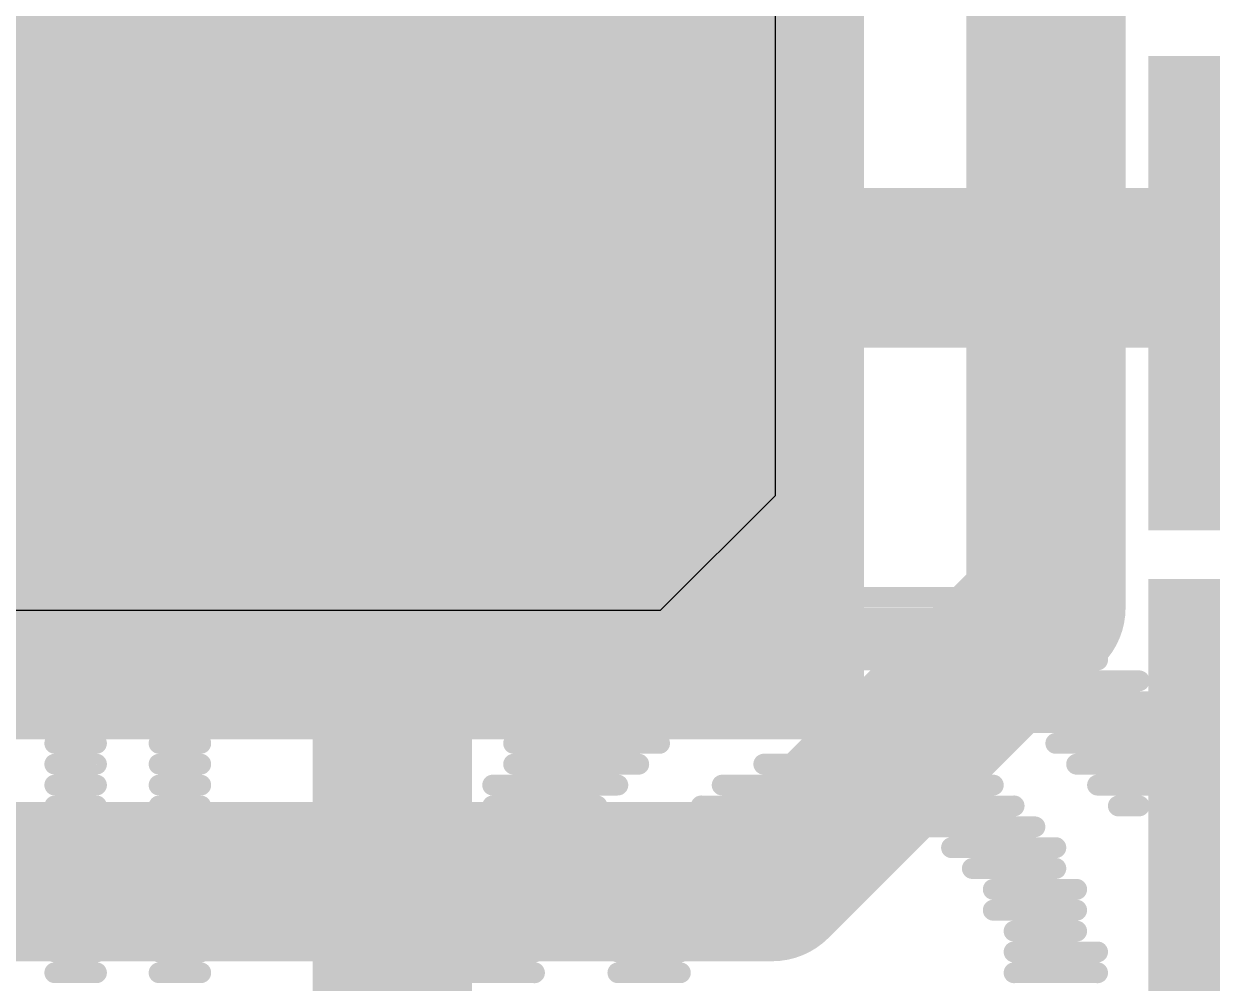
# Model space of a CAD drawing. Header units: inches. Extents: x -8 to 384, y -12 to 64.
# Drawn here: x 11.255 to 12.392, y 4.142 to 5.059 of the extents above; entities that cross this region are included whole.
import ezdxf

# ---------------------------------------------------------------- set-up
doc = ezdxf.new("R2010")
doc.units = ezdxf.units.IN
for name, color, linetype in [('Board_outline', 216, 'Continuous'), ('Bottom Layer', 5, 'Continuous'), ('Bottom Overlay', 54, 'Continuous'), ('Top Layer', 1, 'Continuous'), ('Top Paste', 8, 'Continuous'), ('Top Solder', 216, 'Continuous')]:
    doc.layers.add(name, color=color, linetype=linetype)

# ---------------------------------------------------------------- blocks, each defined once
blk = doc.blocks.new('QFN64_45')
at = {"layer": 'Top Layer'}
blk.add_hatch(color=1, dxfattribs=at).paths.add_polyline_path([(3.575, -3.575), (-3.575, -3.575), (-3.575, 3.575), (3.575, 3.575)])
at = {"layer": 'Top Paste'}
blk.add_hatch(color=8, dxfattribs=at).paths.add_polyline_path([(3.575, -3.575), (-3.575, -3.575), (-3.575, 3.575), (3.575, 3.575)])
at = {"layer": 'Top Solder'}
for points in [[(3.6766, -3.6766), (-3.6766, -3.6766), (-3.6766, 3.6766), (3.6766, 3.6766)], [(3.9484, -3.0234), (4.8516, -3.0234), (4.8516, -3.4766), (3.9484, -3.4766)], [(3.9484, -3.5234), (4.8516, -3.5234), (4.8516, -3.9766), (3.9484, -3.9766)]]:
    blk.add_hatch(color=216, dxfattribs=at).paths.add_polyline_path(points)

msp = doc.modelspace()

# ---------------------------------------------------------------- linework, layer by layer
at = {"layer": 'Board_outline'}
msp.add_lwpolyline([(37.5368, 13.3604, 0.254, 0.254, 1), (-7.4632, 13.3604, 0.254, 0.254, 1)], format="xyseb", close=True, dxfattribs=at)
at = {"layer": 'Bottom Layer'}
for points in [[(11.049, 4.7752, 0.1524, 0.1524, 0), (11.7096, 5.4358, 0.1524, 0.1524, 0)], [(11.6078, 4.5974, 0.1524, 0.1524, 0), (11.8364, 4.826, 0.1524, 0.1524, 0)], [(11.8364, 4.826, 0.1524, 0.1524, 0), (13.5382, 4.826, 0.1524, 0.1524, 0)], [(11.6078, 0.9144, 0.1524, 0.1524, 0), (11.6078, 4.5974, 0.1524, 0.1524, 0)]]:
    msp.add_lwpolyline(points, format="xyseb", dxfattribs=at)
for points in [[(11.7983, 4.826, 0.0762, 0.0762, 1), (11.8745, 4.826, 0.0762, 0.0762, 1)], [(11.7983, 4.826, 0.0762, 0.0762, 1), (11.8745, 4.826, 0.0762, 0.0762, 1)], [(11.5697, 4.5974, 0.0762, 0.0762, 1), (11.6459, 4.5974, 0.0762, 0.0762, 1)], [(11.5697, 4.5974, 0.0762, 0.0762, 1), (11.6459, 4.5974, 0.0762, 0.0762, 1)]]:
    msp.add_lwpolyline(points, format="xyseb", close=True, dxfattribs=at)
at = {"layer": 'Bottom Overlay'}
for points in [[(11.285, 5.0494, 0.0199, 0.0199, 0), (11.3448, 5.0494, 0.0199, 0.0199, 0)], [(11.3847, 5.0494, 0.0199, 0.0199, 0), (11.4245, 5.0494, 0.0199, 0.0199, 0)], [(11.285, 5.0294, 0.0199, 0.0199, 0), (11.3448, 5.0294, 0.0199, 0.0199, 0)], [(11.3847, 5.0294, 0.0199, 0.0199, 0), (11.4245, 5.0294, 0.0199, 0.0199, 0)], [(11.285, 5.0095, 0.0199, 0.0199, 0), (11.3448, 5.0095, 0.0199, 0.0199, 0)], [(11.3847, 5.0095, 0.0199, 0.0199, 0), (11.4245, 5.0095, 0.0199, 0.0199, 0)], [(11.285, 4.9895, 0.0199, 0.0199, 0), (11.3448, 4.9895, 0.0199, 0.0199, 0)], [(11.3847, 4.9895, 0.0199, 0.0199, 0), (11.4245, 4.9895, 0.0199, 0.0199, 0)], [(11.285, 4.9696, 0.0199, 0.0199, 0), (11.3448, 4.9696, 0.0199, 0.0199, 0)], [(11.3847, 4.9696, 0.0199, 0.0199, 0), (11.4245, 4.9696, 0.0199, 0.0199, 0)], [(11.285, 4.9497, 0.0199, 0.0199, 0), (11.3448, 4.9497, 0.0199, 0.0199, 0)], [(11.3847, 4.9497, 0.0199, 0.0199, 0), (11.4245, 4.9497, 0.0199, 0.0199, 0)], [(11.285, 4.9297, 0.0199, 0.0199, 0), (11.3448, 4.9297, 0.0199, 0.0199, 0)], [(11.3847, 4.9297, 0.0199, 0.0199, 0), (11.4245, 4.9297, 0.0199, 0.0199, 0)], [(11.285, 4.9098, 0.0199, 0.0199, 0), (11.3448, 4.9098, 0.0199, 0.0199, 0)], [(11.3847, 4.9098, 0.0199, 0.0199, 0), (11.4245, 4.9098, 0.0199, 0.0199, 0)], [(11.285, 4.8898, 0.0199, 0.0199, 0), (11.3448, 4.8898, 0.0199, 0.0199, 0)], [(11.3847, 4.8898, 0.0199, 0.0199, 0), (11.4245, 4.8898, 0.0199, 0.0199, 0)], [(11.285, 4.8699, 0.0199, 0.0199, 0), (11.3448, 4.8699, 0.0199, 0.0199, 0)], [(11.3847, 4.8699, 0.0199, 0.0199, 0), (11.4245, 4.8699, 0.0199, 0.0199, 0)], [(11.285, 4.85, 0.0199, 0.0199, 0), (11.3448, 4.85, 0.0199, 0.0199, 0)], [(11.3847, 4.85, 0.0199, 0.0199, 0), (11.4245, 4.85, 0.0199, 0.0199, 0)], [(11.285, 4.83, 0.0199, 0.0199, 0), (11.3448, 4.83, 0.0199, 0.0199, 0)], [(11.3847, 4.83, 0.0199, 0.0199, 0), (11.4245, 4.83, 0.0199, 0.0199, 0)], [(11.285, 4.8101, 0.0199, 0.0199, 0), (11.3448, 4.8101, 0.0199, 0.0199, 0)], [(11.3847, 4.8101, 0.0199, 0.0199, 0), (11.4245, 4.8101, 0.0199, 0.0199, 0)], [(11.285, 4.7901, 0.0199, 0.0199, 0), (11.3448, 4.7901, 0.0199, 0.0199, 0)], [(11.3847, 4.7901, 0.0199, 0.0199, 0), (11.4245, 4.7901, 0.0199, 0.0199, 0)], [(11.285, 4.7702, 0.0199, 0.0199, 0), (11.3448, 4.7702, 0.0199, 0.0199, 0)], [(11.3847, 4.7702, 0.0199, 0.0199, 0), (11.4245, 4.7702, 0.0199, 0.0199, 0)], [(11.285, 4.7503, 0.0199, 0.0199, 0), (11.3448, 4.7503, 0.0199, 0.0199, 0)], [(11.3847, 4.7503, 0.0199, 0.0199, 0), (11.4245, 4.7503, 0.0199, 0.0199, 0)], [(11.285, 4.7303, 0.0199, 0.0199, 0), (11.3448, 4.7303, 0.0199, 0.0199, 0)], [(11.3847, 4.7303, 0.0199, 0.0199, 0), (11.4245, 4.7303, 0.0199, 0.0199, 0)], [(11.285, 4.7104, 0.0199, 0.0199, 0), (11.3448, 4.7104, 0.0199, 0.0199, 0)], [(11.3847, 4.7104, 0.0199, 0.0199, 0), (11.4245, 4.7104, 0.0199, 0.0199, 0)], [(11.285, 4.6904, 0.0199, 0.0199, 0), (11.3448, 4.6904, 0.0199, 0.0199, 0)], [(11.3847, 4.6904, 0.0199, 0.0199, 0), (11.4245, 4.6904, 0.0199, 0.0199, 0)], [(11.285, 4.6705, 0.0199, 0.0199, 0), (11.3448, 4.6705, 0.0199, 0.0199, 0)], [(11.3847, 4.6705, 0.0199, 0.0199, 0), (11.4245, 4.6705, 0.0199, 0.0199, 0)], [(11.285, 4.6506, 0.0199, 0.0199, 0), (11.3248, 4.6506, 0.0199, 0.0199, 0)], [(11.3847, 4.6506, 0.0199, 0.0199, 0), (11.4245, 4.6506, 0.0199, 0.0199, 0)], [(11.285, 4.6306, 0.0199, 0.0199, 0), (11.3248, 4.6306, 0.0199, 0.0199, 0)], [(11.3847, 4.6306, 0.0199, 0.0199, 0), (11.4245, 4.6306, 0.0199, 0.0199, 0)], [(11.285, 4.6107, 0.0199, 0.0199, 0), (11.3248, 4.6107, 0.0199, 0.0199, 0)], [(11.3847, 4.6107, 0.0199, 0.0199, 0), (11.4245, 4.6107, 0.0199, 0.0199, 0)], [(11.285, 4.5907, 0.0199, 0.0199, 0), (11.3248, 4.5907, 0.0199, 0.0199, 0)], [(11.3847, 4.5907, 0.0199, 0.0199, 0), (11.4245, 4.5907, 0.0199, 0.0199, 0)], [(11.285, 4.5708, 0.0199, 0.0199, 0), (11.3248, 4.5708, 0.0199, 0.0199, 0)], [(11.3847, 4.5708, 0.0199, 0.0199, 0), (11.4245, 4.5708, 0.0199, 0.0199, 0)], [(11.285, 4.5509, 0.0199, 0.0199, 0), (11.3248, 4.5509, 0.0199, 0.0199, 0)], [(11.3847, 4.5509, 0.0199, 0.0199, 0), (11.4245, 4.5509, 0.0199, 0.0199, 0)], [(11.285, 4.5309, 0.0199, 0.0199, 0), (11.3248, 4.5309, 0.0199, 0.0199, 0)], [(11.3847, 4.5309, 0.0199, 0.0199, 0), (11.4245, 4.5309, 0.0199, 0.0199, 0)], [(11.285, 4.511, 0.0199, 0.0199, 0), (11.3248, 4.511, 0.0199, 0.0199, 0)], [(11.3847, 4.511, 0.0199, 0.0199, 0), (11.4245, 4.511, 0.0199, 0.0199, 0)], [(11.923, 4.511, 0.0199, 0.0199, 0), (12.1424, 4.511, 0.0199, 0.0199, 0)], [(11.285, 4.491, 0.0199, 0.0199, 0), (11.3248, 4.491, 0.0199, 0.0199, 0)], [(11.3847, 4.491, 0.0199, 0.0199, 0), (11.4245, 4.491, 0.0199, 0.0199, 0)], [(11.923, 4.491, 0.0199, 0.0199, 0), (12.1224, 4.491, 0.0199, 0.0199, 0)], [(11.285, 4.4711, 0.0199, 0.0199, 0), (11.3248, 4.4711, 0.0199, 0.0199, 0)], [(11.3847, 4.4711, 0.0199, 0.0199, 0), (11.4245, 4.4711, 0.0199, 0.0199, 0)], [(11.943, 4.4711, 0.0199, 0.0199, 0), (12.1224, 4.4711, 0.0199, 0.0199, 0)], [(12.2022, 4.4711, 0.0199, 0.0199, 0), (12.262, 4.4711, 0.0199, 0.0199, 0)], [(11.285, 4.4512, 0.0199, 0.0199, 0), (11.3248, 4.4512, 0.0199, 0.0199, 0)], [(11.3847, 4.4512, 0.0199, 0.0199, 0), (11.4245, 4.4512, 0.0199, 0.0199, 0)], [(11.8034, 4.4512, 0.0199, 0.0199, 0), (11.8433, 4.4512, 0.0199, 0.0199, 0)], [(11.943, 4.4512, 0.0199, 0.0199, 0), (12.1224, 4.4512, 0.0199, 0.0199, 0)], [(12.2022, 4.4512, 0.0199, 0.0199, 0), (12.282, 4.4512, 0.0199, 0.0199, 0)], [(11.285, 4.4312, 0.0199, 0.0199, 0), (11.3248, 4.4312, 0.0199, 0.0199, 0)], [(11.3847, 4.4312, 0.0199, 0.0199, 0), (11.4245, 4.4312, 0.0199, 0.0199, 0)], [(11.7835, 4.4312, 0.0199, 0.0199, 0), (11.8632, 4.4312, 0.0199, 0.0199, 0)], [(11.943, 4.4312, 0.0199, 0.0199, 0), (11.9829, 4.4312, 0.0199, 0.0199, 0)], [(12.2022, 4.4312, 0.0199, 0.0199, 0), (12.3218, 4.4312, 0.0199, 0.0199, 0)], [(11.285, 4.4113, 0.0199, 0.0199, 0), (11.3248, 4.4113, 0.0199, 0.0199, 0)], [(11.3847, 4.4113, 0.0199, 0.0199, 0), (11.4245, 4.4113, 0.0199, 0.0199, 0)], [(11.7635, 4.4113, 0.0199, 0.0199, 0), (11.8832, 4.4113, 0.0199, 0.0199, 0)], [(12.1823, 4.4113, 0.0199, 0.0199, 0), (12.3418, 4.4113, 0.0199, 0.0199, 0)], [(11.285, 4.3913, 0.0199, 0.0199, 0), (11.3248, 4.3913, 0.0199, 0.0199, 0)], [(11.3847, 4.3913, 0.0199, 0.0199, 0), (11.4245, 4.3913, 0.0199, 0.0199, 0)], [(11.7436, 4.3913, 0.0199, 0.0199, 0), (11.8832, 4.3913, 0.0199, 0.0199, 0)], [(12.2221, 4.3913, 0.0199, 0.0199, 0), (12.3617, 4.3913, 0.0199, 0.0199, 0)], [(11.285, 4.3714, 0.0199, 0.0199, 0), (11.3248, 4.3714, 0.0199, 0.0199, 0)], [(11.3847, 4.3714, 0.0199, 0.0199, 0), (11.4245, 4.3714, 0.0199, 0.0199, 0)], [(11.7236, 4.3714, 0.0199, 0.0199, 0), (11.8632, 4.3714, 0.0199, 0.0199, 0)], [(12.2421, 4.3714, 0.0199, 0.0199, 0), (12.3617, 4.3714, 0.0199, 0.0199, 0)], [(11.285, 4.3515, 0.0199, 0.0199, 0), (11.3248, 4.3515, 0.0199, 0.0199, 0)], [(11.3847, 4.3515, 0.0199, 0.0199, 0), (11.4245, 4.3515, 0.0199, 0.0199, 0)], [(11.7236, 4.3515, 0.0199, 0.0199, 0), (11.8433, 4.3515, 0.0199, 0.0199, 0)], [(11.9629, 4.3515, 0.0199, 0.0199, 0), (12.1424, 4.3515, 0.0199, 0.0199, 0)], [(12.262, 4.3515, 0.0199, 0.0199, 0), (12.3817, 4.3515, 0.0199, 0.0199, 0)], [(11.285, 4.3315, 0.0199, 0.0199, 0), (11.3248, 4.3315, 0.0199, 0.0199, 0)], [(11.3847, 4.3315, 0.0199, 0.0199, 0), (11.4245, 4.3315, 0.0199, 0.0199, 0)], [(11.7037, 4.3315, 0.0199, 0.0199, 0), (11.8233, 4.3315, 0.0199, 0.0199, 0)], [(11.923, 4.3315, 0.0199, 0.0199, 0), (12.1823, 4.3315, 0.0199, 0.0199, 0)], [(12.282, 4.3315, 0.0199, 0.0199, 0), (12.3418, 4.3315, 0.0199, 0.0199, 0)], [(11.285, 4.3116, 0.0199, 0.0199, 0), (11.3248, 4.3116, 0.0199, 0.0199, 0)], [(11.3847, 4.3116, 0.0199, 0.0199, 0), (11.4245, 4.3116, 0.0199, 0.0199, 0)], [(11.7037, 4.3116, 0.0199, 0.0199, 0), (11.8034, 4.3116, 0.0199, 0.0199, 0)], [(11.9031, 4.3116, 0.0199, 0.0199, 0), (12.2022, 4.3116, 0.0199, 0.0199, 0)], [(12.3019, 4.3116, 0.0199, 0.0199, 0), (12.3218, 4.3116, 0.0199, 0.0199, 0)], [(11.285, 4.2916, 0.0199, 0.0199, 0), (11.3248, 4.2916, 0.0199, 0.0199, 0)], [(11.3847, 4.2916, 0.0199, 0.0199, 0), (11.4245, 4.2916, 0.0199, 0.0199, 0)], [(11.7436, 4.2916, 0.0199, 0.0199, 0), (11.7835, 4.2916, 0.0199, 0.0199, 0)], [(11.8832, 4.2916, 0.0199, 0.0199, 0), (12.0028, 4.2916, 0.0199, 0.0199, 0)], [(12.1025, 4.2916, 0.0199, 0.0199, 0), (12.2221, 4.2916, 0.0199, 0.0199, 0)], [(11.285, 4.2717, 0.0199, 0.0199, 0), (11.3248, 4.2717, 0.0199, 0.0199, 0)], [(11.3847, 4.2717, 0.0199, 0.0199, 0), (11.4245, 4.2717, 0.0199, 0.0199, 0)], [(11.8632, 4.2717, 0.0199, 0.0199, 0), (11.9629, 4.2717, 0.0199, 0.0199, 0)], [(12.1424, 4.2717, 0.0199, 0.0199, 0), (12.2421, 4.2717, 0.0199, 0.0199, 0)], [(11.285, 4.2518, 0.0199, 0.0199, 0), (11.3248, 4.2518, 0.0199, 0.0199, 0)], [(11.3847, 4.2518, 0.0199, 0.0199, 0), (11.4245, 4.2518, 0.0199, 0.0199, 0)], [(11.8433, 4.2518, 0.0199, 0.0199, 0), (11.943, 4.2518, 0.0199, 0.0199, 0)], [(12.1623, 4.2518, 0.0199, 0.0199, 0), (12.2421, 4.2518, 0.0199, 0.0199, 0)], [(12.3817, 4.2518, 0.0199, 0.0199, 0), (12.4215, 4.2518, 0.0199, 0.0199, 0)], [(11.285, 4.2318, 0.0199, 0.0199, 0), (11.3248, 4.2318, 0.0199, 0.0199, 0)], [(11.3847, 4.2318, 0.0199, 0.0199, 0), (11.4245, 4.2318, 0.0199, 0.0199, 0)], [(11.8433, 4.2318, 0.0199, 0.0199, 0), (11.923, 4.2318, 0.0199, 0.0199, 0)], [(12.1823, 4.2318, 0.0199, 0.0199, 0), (12.262, 4.2318, 0.0199, 0.0199, 0)], [(12.3418, 4.2318, 0.0199, 0.0199, 0), (13.6977, 4.2318, 0.0199, 0.0199, 0)], [(11.285, 4.2119, 0.0199, 0.0199, 0), (11.3248, 4.2119, 0.0199, 0.0199, 0)], [(11.3847, 4.2119, 0.0199, 0.0199, 0), (11.4245, 4.2119, 0.0199, 0.0199, 0)], [(11.6638, 4.2119, 0.0199, 0.0199, 0), (11.7037, 4.2119, 0.0199, 0.0199, 0)], [(11.8233, 4.2119, 0.0199, 0.0199, 0), (11.9031, 4.2119, 0.0199, 0.0199, 0)], [(12.1823, 4.2119, 0.0199, 0.0199, 0), (12.262, 4.2119, 0.0199, 0.0199, 0)], [(12.3418, 4.2119, 0.0199, 0.0199, 0), (13.6977, 4.2119, 0.0199, 0.0199, 0)], [(11.285, 4.1919, 0.0199, 0.0199, 0), (11.3248, 4.1919, 0.0199, 0.0199, 0)], [(11.3847, 4.1919, 0.0199, 0.0199, 0), (11.4245, 4.1919, 0.0199, 0.0199, 0)], [(11.6638, 4.1919, 0.0199, 0.0199, 0), (11.7635, 4.1919, 0.0199, 0.0199, 0)], [(11.8233, 4.1919, 0.0199, 0.0199, 0), (11.9031, 4.1919, 0.0199, 0.0199, 0)], [(12.2022, 4.1919, 0.0199, 0.0199, 0), (12.262, 4.1919, 0.0199, 0.0199, 0)], [(12.3418, 4.1919, 0.0199, 0.0199, 0), (13.6778, 4.1919, 0.0199, 0.0199, 0)], [(11.285, 4.172, 0.0199, 0.0199, 0), (11.3248, 4.172, 0.0199, 0.0199, 0)], [(11.3847, 4.172, 0.0199, 0.0199, 0), (11.4245, 4.172, 0.0199, 0.0199, 0)], [(11.6638, 4.172, 0.0199, 0.0199, 0), (11.7436, 4.172, 0.0199, 0.0199, 0)], [(11.8233, 4.172, 0.0199, 0.0199, 0), (11.8832, 4.172, 0.0199, 0.0199, 0)], [(12.2022, 4.172, 0.0199, 0.0199, 0), (12.282, 4.172, 0.0199, 0.0199, 0)], [(12.3418, 4.172, 0.0199, 0.0199, 0), (12.4415, 4.172, 0.0199, 0.0199, 0)], [(11.285, 4.1521, 0.0199, 0.0199, 0), (11.3248, 4.1521, 0.0199, 0.0199, 0)], [(11.3847, 4.1521, 0.0199, 0.0199, 0), (11.4245, 4.1521, 0.0199, 0.0199, 0)], [(11.6638, 4.1521, 0.0199, 0.0199, 0), (11.7436, 4.1521, 0.0199, 0.0199, 0)], [(11.8233, 4.1521, 0.0199, 0.0199, 0), (11.8832, 4.1521, 0.0199, 0.0199, 0)], [(12.2022, 4.1521, 0.0199, 0.0199, 0), (12.282, 4.1521, 0.0199, 0.0199, 0)], [(12.3617, 4.1521, 0.0199, 0.0199, 0), (12.4415, 4.1521, 0.0199, 0.0199, 0)]]:
    msp.add_lwpolyline(points, format="xyseb", dxfattribs=at)
for points in [[(11.28, 5.0494, 0.00997, 0.00997, 1), (11.2899, 5.0494, 0.00997, 0.00997, 1)], [(11.3398, 5.0494, 0.00997, 0.00997, 1), (11.3498, 5.0494, 0.00997, 0.00997, 1)], [(11.3797, 5.0494, 0.00997, 0.00997, 1), (11.3896, 5.0494, 0.00997, 0.00997, 1)], [(11.4196, 5.0494, 0.00997, 0.00997, 1), (11.4295, 5.0494, 0.00997, 0.00997, 1)], [(11.28, 5.0294, 0.00997, 0.00997, 1), (11.2899, 5.0294, 0.00997, 0.00997, 1)], [(11.3398, 5.0294, 0.00997, 0.00997, 1), (11.3498, 5.0294, 0.00997, 0.00997, 1)], [(11.3797, 5.0294, 0.00997, 0.00997, 1), (11.3896, 5.0294, 0.00997, 0.00997, 1)], [(11.4196, 5.0294, 0.00997, 0.00997, 1), (11.4295, 5.0294, 0.00997, 0.00997, 1)], [(11.28, 5.0095, 0.00997, 0.00997, 1), (11.2899, 5.0095, 0.00997, 0.00997, 1)], [(11.3398, 5.0095, 0.00997, 0.00997, 1), (11.3498, 5.0095, 0.00997, 0.00997, 1)], [(11.3797, 5.0095, 0.00997, 0.00997, 1), (11.3896, 5.0095, 0.00997, 0.00997, 1)], [(11.4196, 5.0095, 0.00997, 0.00997, 1), (11.4295, 5.0095, 0.00997, 0.00997, 1)], [(11.28, 4.9895, 0.00997, 0.00997, 1), (11.2899, 4.9895, 0.00997, 0.00997, 1)], [(11.3398, 4.9895, 0.00997, 0.00997, 1), (11.3498, 4.9895, 0.00997, 0.00997, 1)], [(11.3797, 4.9895, 0.00997, 0.00997, 1), (11.3896, 4.9895, 0.00997, 0.00997, 1)], [(11.4196, 4.9895, 0.00997, 0.00997, 1), (11.4295, 4.9895, 0.00997, 0.00997, 1)], [(11.28, 4.9696, 0.00997, 0.00997, 1), (11.2899, 4.9696, 0.00997, 0.00997, 1)], [(11.3398, 4.9696, 0.00997, 0.00997, 1), (11.3498, 4.9696, 0.00997, 0.00997, 1)], [(11.3797, 4.9696, 0.00997, 0.00997, 1), (11.3896, 4.9696, 0.00997, 0.00997, 1)], [(11.4196, 4.9696, 0.00997, 0.00997, 1), (11.4295, 4.9696, 0.00997, 0.00997, 1)], [(11.28, 4.9497, 0.00997, 0.00997, 1), (11.2899, 4.9497, 0.00997, 0.00997, 1)], [(11.3398, 4.9497, 0.00997, 0.00997, 1), (11.3498, 4.9497, 0.00997, 0.00997, 1)], [(11.3797, 4.9497, 0.00997, 0.00997, 1), (11.3896, 4.9497, 0.00997, 0.00997, 1)], [(11.4196, 4.9497, 0.00997, 0.00997, 1), (11.4295, 4.9497, 0.00997, 0.00997, 1)], [(11.28, 4.9297, 0.00997, 0.00997, 1), (11.2899, 4.9297, 0.00997, 0.00997, 1)], [(11.3398, 4.9297, 0.00997, 0.00997, 1), (11.3498, 4.9297, 0.00997, 0.00997, 1)], [(11.3797, 4.9297, 0.00997, 0.00997, 1), (11.3896, 4.9297, 0.00997, 0.00997, 1)], [(11.4196, 4.9297, 0.00997, 0.00997, 1), (11.4295, 4.9297, 0.00997, 0.00997, 1)], [(11.28, 4.9098, 0.00997, 0.00997, 1), (11.2899, 4.9098, 0.00997, 0.00997, 1)], [(11.3398, 4.9098, 0.00997, 0.00997, 1), (11.3498, 4.9098, 0.00997, 0.00997, 1)], [(11.3797, 4.9098, 0.00997, 0.00997, 1), (11.3896, 4.9098, 0.00997, 0.00997, 1)], [(11.4196, 4.9098, 0.00997, 0.00997, 1), (11.4295, 4.9098, 0.00997, 0.00997, 1)], [(11.28, 4.8898, 0.00997, 0.00997, 1), (11.2899, 4.8898, 0.00997, 0.00997, 1)], [(11.3398, 4.8898, 0.00997, 0.00997, 1), (11.3498, 4.8898, 0.00997, 0.00997, 1)], [(11.3797, 4.8898, 0.00997, 0.00997, 1), (11.3896, 4.8898, 0.00997, 0.00997, 1)], [(11.4196, 4.8898, 0.00997, 0.00997, 1), (11.4295, 4.8898, 0.00997, 0.00997, 1)], [(11.28, 4.8699, 0.00997, 0.00997, 1), (11.2899, 4.8699, 0.00997, 0.00997, 1)], [(11.3398, 4.8699, 0.00997, 0.00997, 1), (11.3498, 4.8699, 0.00997, 0.00997, 1)], [(11.3797, 4.8699, 0.00997, 0.00997, 1), (11.3896, 4.8699, 0.00997, 0.00997, 1)], [(11.4196, 4.8699, 0.00997, 0.00997, 1), (11.4295, 4.8699, 0.00997, 0.00997, 1)], [(11.28, 4.85, 0.00997, 0.00997, 1), (11.2899, 4.85, 0.00997, 0.00997, 1)], [(11.3398, 4.85, 0.00997, 0.00997, 1), (11.3498, 4.85, 0.00997, 0.00997, 1)], [(11.3797, 4.85, 0.00997, 0.00997, 1), (11.3896, 4.85, 0.00997, 0.00997, 1)], [(11.4196, 4.85, 0.00997, 0.00997, 1), (11.4295, 4.85, 0.00997, 0.00997, 1)], [(11.28, 4.83, 0.00997, 0.00997, 1), (11.2899, 4.83, 0.00997, 0.00997, 1)], [(11.3398, 4.83, 0.00997, 0.00997, 1), (11.3498, 4.83, 0.00997, 0.00997, 1)], [(11.3797, 4.83, 0.00997, 0.00997, 1), (11.3896, 4.83, 0.00997, 0.00997, 1)], [(11.4196, 4.83, 0.00997, 0.00997, 1), (11.4295, 4.83, 0.00997, 0.00997, 1)], [(11.28, 4.8101, 0.00997, 0.00997, 1), (11.2899, 4.8101, 0.00997, 0.00997, 1)], [(11.3398, 4.8101, 0.00997, 0.00997, 1), (11.3498, 4.8101, 0.00997, 0.00997, 1)], [(11.3797, 4.8101, 0.00997, 0.00997, 1), (11.3896, 4.8101, 0.00997, 0.00997, 1)], [(11.4196, 4.8101, 0.00997, 0.00997, 1), (11.4295, 4.8101, 0.00997, 0.00997, 1)], [(11.28, 4.7901, 0.00997, 0.00997, 1), (11.2899, 4.7901, 0.00997, 0.00997, 1)], [(11.3398, 4.7901, 0.00997, 0.00997, 1), (11.3498, 4.7901, 0.00997, 0.00997, 1)], [(11.3797, 4.7901, 0.00997, 0.00997, 1), (11.3896, 4.7901, 0.00997, 0.00997, 1)], [(11.4196, 4.7901, 0.00997, 0.00997, 1), (11.4295, 4.7901, 0.00997, 0.00997, 1)], [(11.28, 4.7702, 0.00997, 0.00997, 1), (11.2899, 4.7702, 0.00997, 0.00997, 1)], [(11.3398, 4.7702, 0.00997, 0.00997, 1), (11.3498, 4.7702, 0.00997, 0.00997, 1)], [(11.3797, 4.7702, 0.00997, 0.00997, 1), (11.3896, 4.7702, 0.00997, 0.00997, 1)], [(11.4196, 4.7702, 0.00997, 0.00997, 1), (11.4295, 4.7702, 0.00997, 0.00997, 1)], [(11.28, 4.7503, 0.00997, 0.00997, 1), (11.2899, 4.7503, 0.00997, 0.00997, 1)], [(11.3398, 4.7503, 0.00997, 0.00997, 1), (11.3498, 4.7503, 0.00997, 0.00997, 1)], [(11.3797, 4.7503, 0.00997, 0.00997, 1), (11.3896, 4.7503, 0.00997, 0.00997, 1)], [(11.4196, 4.7503, 0.00997, 0.00997, 1), (11.4295, 4.7503, 0.00997, 0.00997, 1)], [(11.28, 4.7303, 0.00997, 0.00997, 1), (11.2899, 4.7303, 0.00997, 0.00997, 1)], [(11.3398, 4.7303, 0.00997, 0.00997, 1), (11.3498, 4.7303, 0.00997, 0.00997, 1)], [(11.3797, 4.7303, 0.00997, 0.00997, 1), (11.3896, 4.7303, 0.00997, 0.00997, 1)], [(11.4196, 4.7303, 0.00997, 0.00997, 1), (11.4295, 4.7303, 0.00997, 0.00997, 1)], [(11.28, 4.7104, 0.00997, 0.00997, 1), (11.2899, 4.7104, 0.00997, 0.00997, 1)], [(11.3398, 4.7104, 0.00997, 0.00997, 1), (11.3498, 4.7104, 0.00997, 0.00997, 1)], [(11.3797, 4.7104, 0.00997, 0.00997, 1), (11.3896, 4.7104, 0.00997, 0.00997, 1)], [(11.4196, 4.7104, 0.00997, 0.00997, 1), (11.4295, 4.7104, 0.00997, 0.00997, 1)], [(11.28, 4.6904, 0.00997, 0.00997, 1), (11.2899, 4.6904, 0.00997, 0.00997, 1)], [(11.3398, 4.6904, 0.00997, 0.00997, 1), (11.3498, 4.6904, 0.00997, 0.00997, 1)], [(11.3797, 4.6904, 0.00997, 0.00997, 1), (11.3896, 4.6904, 0.00997, 0.00997, 1)], [(11.4196, 4.6904, 0.00997, 0.00997, 1), (11.4295, 4.6904, 0.00997, 0.00997, 1)], [(11.28, 4.6705, 0.00997, 0.00997, 1), (11.2899, 4.6705, 0.00997, 0.00997, 1)], [(11.3398, 4.6705, 0.00997, 0.00997, 1), (11.3498, 4.6705, 0.00997, 0.00997, 1)], [(11.3797, 4.6705, 0.00997, 0.00997, 1), (11.3896, 4.6705, 0.00997, 0.00997, 1)], [(11.4196, 4.6705, 0.00997, 0.00997, 1), (11.4295, 4.6705, 0.00997, 0.00997, 1)], [(11.28, 4.6506, 0.00997, 0.00997, 1), (11.2899, 4.6506, 0.00997, 0.00997, 1)], [(11.3199, 4.6506, 0.00997, 0.00997, 1), (11.3298, 4.6506, 0.00997, 0.00997, 1)], [(11.3797, 4.6506, 0.00997, 0.00997, 1), (11.3896, 4.6506, 0.00997, 0.00997, 1)], [(11.4196, 4.6506, 0.00997, 0.00997, 1), (11.4295, 4.6506, 0.00997, 0.00997, 1)], [(11.28, 4.6306, 0.00997, 0.00997, 1), (11.2899, 4.6306, 0.00997, 0.00997, 1)], [(11.3199, 4.6306, 0.00997, 0.00997, 1), (11.3298, 4.6306, 0.00997, 0.00997, 1)], [(11.3797, 4.6306, 0.00997, 0.00997, 1), (11.3896, 4.6306, 0.00997, 0.00997, 1)], [(11.4196, 4.6306, 0.00997, 0.00997, 1), (11.4295, 4.6306, 0.00997, 0.00997, 1)], [(11.28, 4.6107, 0.00997, 0.00997, 1), (11.2899, 4.6107, 0.00997, 0.00997, 1)], [(11.3199, 4.6107, 0.00997, 0.00997, 1), (11.3298, 4.6107, 0.00997, 0.00997, 1)], [(11.3797, 4.6107, 0.00997, 0.00997, 1), (11.3896, 4.6107, 0.00997, 0.00997, 1)], [(11.4196, 4.6107, 0.00997, 0.00997, 1), (11.4295, 4.6107, 0.00997, 0.00997, 1)], [(11.28, 4.5907, 0.00997, 0.00997, 1), (11.2899, 4.5907, 0.00997, 0.00997, 1)], [(11.3199, 4.5907, 0.00997, 0.00997, 1), (11.3298, 4.5907, 0.00997, 0.00997, 1)], [(11.3797, 4.5907, 0.00997, 0.00997, 1), (11.3896, 4.5907, 0.00997, 0.00997, 1)], [(11.4196, 4.5907, 0.00997, 0.00997, 1), (11.4295, 4.5907, 0.00997, 0.00997, 1)], [(11.28, 4.5708, 0.00997, 0.00997, 1), (11.2899, 4.5708, 0.00997, 0.00997, 1)], [(11.3199, 4.5708, 0.00997, 0.00997, 1), (11.3298, 4.5708, 0.00997, 0.00997, 1)], [(11.3797, 4.5708, 0.00997, 0.00997, 1), (11.3896, 4.5708, 0.00997, 0.00997, 1)], [(11.4196, 4.5708, 0.00997, 0.00997, 1), (11.4295, 4.5708, 0.00997, 0.00997, 1)], [(11.28, 4.5509, 0.00997, 0.00997, 1), (11.2899, 4.5509, 0.00997, 0.00997, 1)], [(11.3199, 4.5509, 0.00997, 0.00997, 1), (11.3298, 4.5509, 0.00997, 0.00997, 1)], [(11.3797, 4.5509, 0.00997, 0.00997, 1), (11.3896, 4.5509, 0.00997, 0.00997, 1)], [(11.4196, 4.5509, 0.00997, 0.00997, 1), (11.4295, 4.5509, 0.00997, 0.00997, 1)], [(11.28, 4.5309, 0.00997, 0.00997, 1), (11.2899, 4.5309, 0.00997, 0.00997, 1)], [(11.3199, 4.5309, 0.00997, 0.00997, 1), (11.3298, 4.5309, 0.00997, 0.00997, 1)], [(11.3797, 4.5309, 0.00997, 0.00997, 1), (11.3896, 4.5309, 0.00997, 0.00997, 1)], [(11.4196, 4.5309, 0.00997, 0.00997, 1), (11.4295, 4.5309, 0.00997, 0.00997, 1)], [(11.28, 4.511, 0.00997, 0.00997, 1), (11.2899, 4.511, 0.00997, 0.00997, 1)], [(11.3199, 4.511, 0.00997, 0.00997, 1), (11.3298, 4.511, 0.00997, 0.00997, 1)], [(11.3797, 4.511, 0.00997, 0.00997, 1), (11.3896, 4.511, 0.00997, 0.00997, 1)], [(11.4196, 4.511, 0.00997, 0.00997, 1), (11.4295, 4.511, 0.00997, 0.00997, 1)], [(11.9181, 4.511, 0.00997, 0.00997, 1), (11.928, 4.511, 0.00997, 0.00997, 1)], [(12.1374, 4.511, 0.00997, 0.00997, 1), (12.1474, 4.511, 0.00997, 0.00997, 1)], [(11.28, 4.491, 0.00997, 0.00997, 1), (11.2899, 4.491, 0.00997, 0.00997, 1)], [(11.3199, 4.491, 0.00997, 0.00997, 1), (11.3298, 4.491, 0.00997, 0.00997, 1)], [(11.3797, 4.491, 0.00997, 0.00997, 1), (11.3896, 4.491, 0.00997, 0.00997, 1)], [(11.4196, 4.491, 0.00997, 0.00997, 1), (11.4295, 4.491, 0.00997, 0.00997, 1)], [(11.9181, 4.491, 0.00997, 0.00997, 1), (11.928, 4.491, 0.00997, 0.00997, 1)], [(12.1175, 4.491, 0.00997, 0.00997, 1), (12.1274, 4.491, 0.00997, 0.00997, 1)], [(11.28, 4.4711, 0.00997, 0.00997, 1), (11.2899, 4.4711, 0.00997, 0.00997, 1)], [(11.3199, 4.4711, 0.00997, 0.00997, 1), (11.3298, 4.4711, 0.00997, 0.00997, 1)], [(11.3797, 4.4711, 0.00997, 0.00997, 1), (11.3896, 4.4711, 0.00997, 0.00997, 1)], [(11.4196, 4.4711, 0.00997, 0.00997, 1), (11.4295, 4.4711, 0.00997, 0.00997, 1)], [(11.938, 4.4711, 0.00997, 0.00997, 1), (11.948, 4.4711, 0.00997, 0.00997, 1)], [(12.1175, 4.4711, 0.00997, 0.00997, 1), (12.1274, 4.4711, 0.00997, 0.00997, 1)], [(12.1972, 4.4711, 0.00997, 0.00997, 1), (12.2072, 4.4711, 0.00997, 0.00997, 1)], [(12.257, 4.4711, 0.00997, 0.00997, 1), (12.267, 4.4711, 0.00997, 0.00997, 1)], [(11.28, 4.4512, 0.00997, 0.00997, 1), (11.2899, 4.4512, 0.00997, 0.00997, 1)], [(11.3199, 4.4512, 0.00997, 0.00997, 1), (11.3298, 4.4512, 0.00997, 0.00997, 1)], [(11.3797, 4.4512, 0.00997, 0.00997, 1), (11.3896, 4.4512, 0.00997, 0.00997, 1)], [(11.4196, 4.4512, 0.00997, 0.00997, 1), (11.4295, 4.4512, 0.00997, 0.00997, 1)], [(11.7984, 4.4512, 0.00997, 0.00997, 1), (11.8084, 4.4512, 0.00997, 0.00997, 1)], [(11.8383, 4.4512, 0.00997, 0.00997, 1), (11.8483, 4.4512, 0.00997, 0.00997, 1)], [(11.938, 4.4512, 0.00997, 0.00997, 1), (11.948, 4.4512, 0.00997, 0.00997, 1)], [(12.1175, 4.4512, 0.00997, 0.00997, 1), (12.1274, 4.4512, 0.00997, 0.00997, 1)], [(12.1972, 4.4512, 0.00997, 0.00997, 1), (12.2072, 4.4512, 0.00997, 0.00997, 1)], [(12.277, 4.4512, 0.00997, 0.00997, 1), (12.287, 4.4512, 0.00997, 0.00997, 1)], [(11.28, 4.4312, 0.00997, 0.00997, 1), (11.2899, 4.4312, 0.00997, 0.00997, 1)], [(11.3199, 4.4312, 0.00997, 0.00997, 1), (11.3298, 4.4312, 0.00997, 0.00997, 1)], [(11.3797, 4.4312, 0.00997, 0.00997, 1), (11.3896, 4.4312, 0.00997, 0.00997, 1)], [(11.4196, 4.4312, 0.00997, 0.00997, 1), (11.4295, 4.4312, 0.00997, 0.00997, 1)], [(11.7785, 4.4312, 0.00997, 0.00997, 1), (11.7884, 4.4312, 0.00997, 0.00997, 1)], [(11.8582, 4.4312, 0.00997, 0.00997, 1), (11.8682, 4.4312, 0.00997, 0.00997, 1)], [(11.938, 4.4312, 0.00997, 0.00997, 1), (11.948, 4.4312, 0.00997, 0.00997, 1)], [(11.9779, 4.4312, 0.00997, 0.00997, 1), (11.9879, 4.4312, 0.00997, 0.00997, 1)], [(12.1972, 4.4312, 0.00997, 0.00997, 1), (12.2072, 4.4312, 0.00997, 0.00997, 1)], [(12.3169, 4.4312, 0.00997, 0.00997, 1), (12.3268, 4.4312, 0.00997, 0.00997, 1)], [(11.28, 4.4113, 0.00997, 0.00997, 1), (11.2899, 4.4113, 0.00997, 0.00997, 1)], [(11.3199, 4.4113, 0.00997, 0.00997, 1), (11.3298, 4.4113, 0.00997, 0.00997, 1)], [(11.3797, 4.4113, 0.00997, 0.00997, 1), (11.3896, 4.4113, 0.00997, 0.00997, 1)], [(11.4196, 4.4113, 0.00997, 0.00997, 1), (11.4295, 4.4113, 0.00997, 0.00997, 1)], [(11.7585, 4.4113, 0.00997, 0.00997, 1), (11.7685, 4.4113, 0.00997, 0.00997, 1)], [(11.8782, 4.4113, 0.00997, 0.00997, 1), (11.8881, 4.4113, 0.00997, 0.00997, 1)], [(12.1773, 4.4113, 0.00997, 0.00997, 1), (12.1873, 4.4113, 0.00997, 0.00997, 1)], [(12.3368, 4.4113, 0.00997, 0.00997, 1), (12.3468, 4.4113, 0.00997, 0.00997, 1)], [(11.28, 4.3913, 0.00997, 0.00997, 1), (11.2899, 4.3913, 0.00997, 0.00997, 1)], [(11.3199, 4.3913, 0.00997, 0.00997, 1), (11.3298, 4.3913, 0.00997, 0.00997, 1)], [(11.3797, 4.3913, 0.00997, 0.00997, 1), (11.3896, 4.3913, 0.00997, 0.00997, 1)], [(11.4196, 4.3913, 0.00997, 0.00997, 1), (11.4295, 4.3913, 0.00997, 0.00997, 1)], [(11.7386, 4.3913, 0.00997, 0.00997, 1), (11.7486, 4.3913, 0.00997, 0.00997, 1)], [(11.8782, 4.3913, 0.00997, 0.00997, 1), (11.8881, 4.3913, 0.00997, 0.00997, 1)], [(12.2172, 4.3913, 0.00997, 0.00997, 1), (12.2271, 4.3913, 0.00997, 0.00997, 1)], [(12.3567, 4.3913, 0.00997, 0.00997, 1), (12.3667, 4.3913, 0.00997, 0.00997, 1)], [(11.28, 4.3714, 0.00997, 0.00997, 1), (11.2899, 4.3714, 0.00997, 0.00997, 1)], [(11.3199, 4.3714, 0.00997, 0.00997, 1), (11.3298, 4.3714, 0.00997, 0.00997, 1)], [(11.3797, 4.3714, 0.00997, 0.00997, 1), (11.3896, 4.3714, 0.00997, 0.00997, 1)], [(11.4196, 4.3714, 0.00997, 0.00997, 1), (11.4295, 4.3714, 0.00997, 0.00997, 1)], [(11.7187, 4.3714, 0.00997, 0.00997, 1), (11.7286, 4.3714, 0.00997, 0.00997, 1)], [(11.8582, 4.3714, 0.00997, 0.00997, 1), (11.8682, 4.3714, 0.00997, 0.00997, 1)], [(12.2371, 4.3714, 0.00997, 0.00997, 1), (12.2471, 4.3714, 0.00997, 0.00997, 1)], [(12.3567, 4.3714, 0.00997, 0.00997, 1), (12.3667, 4.3714, 0.00997, 0.00997, 1)], [(11.28, 4.3515, 0.00997, 0.00997, 1), (11.2899, 4.3515, 0.00997, 0.00997, 1)], [(11.3199, 4.3515, 0.00997, 0.00997, 1), (11.3298, 4.3515, 0.00997, 0.00997, 1)], [(11.3797, 4.3515, 0.00997, 0.00997, 1), (11.3896, 4.3515, 0.00997, 0.00997, 1)], [(11.4196, 4.3515, 0.00997, 0.00997, 1), (11.4295, 4.3515, 0.00997, 0.00997, 1)], [(11.7187, 4.3515, 0.00997, 0.00997, 1), (11.7286, 4.3515, 0.00997, 0.00997, 1)], [(11.8383, 4.3515, 0.00997, 0.00997, 1), (11.8483, 4.3515, 0.00997, 0.00997, 1)], [(11.9579, 4.3515, 0.00997, 0.00997, 1), (11.9679, 4.3515, 0.00997, 0.00997, 1)], [(12.1374, 4.3515, 0.00997, 0.00997, 1), (12.1474, 4.3515, 0.00997, 0.00997, 1)], [(12.257, 4.3515, 0.00997, 0.00997, 1), (12.267, 4.3515, 0.00997, 0.00997, 1)], [(12.3767, 4.3515, 0.00997, 0.00997, 1), (12.3867, 4.3515, 0.00997, 0.00997, 1)], [(11.28, 4.3315, 0.00997, 0.00997, 1), (11.2899, 4.3315, 0.00997, 0.00997, 1)], [(11.3199, 4.3315, 0.00997, 0.00997, 1), (11.3298, 4.3315, 0.00997, 0.00997, 1)], [(11.3797, 4.3315, 0.00997, 0.00997, 1), (11.3896, 4.3315, 0.00997, 0.00997, 1)], [(11.4196, 4.3315, 0.00997, 0.00997, 1), (11.4295, 4.3315, 0.00997, 0.00997, 1)], [(11.6987, 4.3315, 0.00997, 0.00997, 1), (11.7087, 4.3315, 0.00997, 0.00997, 1)], [(11.8184, 4.3315, 0.00997, 0.00997, 1), (11.8283, 4.3315, 0.00997, 0.00997, 1)], [(11.9181, 4.3315, 0.00997, 0.00997, 1), (11.928, 4.3315, 0.00997, 0.00997, 1)], [(12.1773, 4.3315, 0.00997, 0.00997, 1), (12.1873, 4.3315, 0.00997, 0.00997, 1)], [(12.277, 4.3315, 0.00997, 0.00997, 1), (12.287, 4.3315, 0.00997, 0.00997, 1)], [(12.3368, 4.3315, 0.00997, 0.00997, 1), (12.3468, 4.3315, 0.00997, 0.00997, 1)], [(11.28, 4.3116, 0.00997, 0.00997, 1), (11.2899, 4.3116, 0.00997, 0.00997, 1)], [(11.3199, 4.3116, 0.00997, 0.00997, 1), (11.3298, 4.3116, 0.00997, 0.00997, 1)], [(11.3797, 4.3116, 0.00997, 0.00997, 1), (11.3896, 4.3116, 0.00997, 0.00997, 1)], [(11.4196, 4.3116, 0.00997, 0.00997, 1), (11.4295, 4.3116, 0.00997, 0.00997, 1)], [(11.6987, 4.3116, 0.00997, 0.00997, 1), (11.7087, 4.3116, 0.00997, 0.00997, 1)], [(11.7984, 4.3116, 0.00997, 0.00997, 1), (11.8084, 4.3116, 0.00997, 0.00997, 1)], [(11.8981, 4.3116, 0.00997, 0.00997, 1), (11.9081, 4.3116, 0.00997, 0.00997, 1)], [(12.1972, 4.3116, 0.00997, 0.00997, 1), (12.2072, 4.3116, 0.00997, 0.00997, 1)], [(12.2969, 4.3116, 0.00997, 0.00997, 1), (12.3069, 4.3116, 0.00997, 0.00997, 1)], [(12.3169, 4.3116, 0.00997, 0.00997, 1), (12.3268, 4.3116, 0.00997, 0.00997, 1)], [(11.28, 4.2916, 0.00997, 0.00997, 1), (11.2899, 4.2916, 0.00997, 0.00997, 1)], [(11.3199, 4.2916, 0.00997, 0.00997, 1), (11.3298, 4.2916, 0.00997, 0.00997, 1)], [(11.3797, 4.2916, 0.00997, 0.00997, 1), (11.3896, 4.2916, 0.00997, 0.00997, 1)], [(11.4196, 4.2916, 0.00997, 0.00997, 1), (11.4295, 4.2916, 0.00997, 0.00997, 1)], [(11.7386, 4.2916, 0.00997, 0.00997, 1), (11.7486, 4.2916, 0.00997, 0.00997, 1)], [(11.7785, 4.2916, 0.00997, 0.00997, 1), (11.7884, 4.2916, 0.00997, 0.00997, 1)], [(11.8782, 4.2916, 0.00997, 0.00997, 1), (11.8881, 4.2916, 0.00997, 0.00997, 1)], [(11.9978, 4.2916, 0.00997, 0.00997, 1), (12.0078, 4.2916, 0.00997, 0.00997, 1)], [(12.0975, 4.2916, 0.00997, 0.00997, 1), (12.1075, 4.2916, 0.00997, 0.00997, 1)], [(12.2172, 4.2916, 0.00997, 0.00997, 1), (12.2271, 4.2916, 0.00997, 0.00997, 1)], [(11.28, 4.2717, 0.00997, 0.00997, 1), (11.2899, 4.2717, 0.00997, 0.00997, 1)], [(11.3199, 4.2717, 0.00997, 0.00997, 1), (11.3298, 4.2717, 0.00997, 0.00997, 1)], [(11.3797, 4.2717, 0.00997, 0.00997, 1), (11.3896, 4.2717, 0.00997, 0.00997, 1)], [(11.4196, 4.2717, 0.00997, 0.00997, 1), (11.4295, 4.2717, 0.00997, 0.00997, 1)], [(11.8582, 4.2717, 0.00997, 0.00997, 1), (11.8682, 4.2717, 0.00997, 0.00997, 1)], [(11.9579, 4.2717, 0.00997, 0.00997, 1), (11.9679, 4.2717, 0.00997, 0.00997, 1)], [(12.1374, 4.2717, 0.00997, 0.00997, 1), (12.1474, 4.2717, 0.00997, 0.00997, 1)], [(12.2371, 4.2717, 0.00997, 0.00997, 1), (12.2471, 4.2717, 0.00997, 0.00997, 1)], [(11.28, 4.2518, 0.00997, 0.00997, 1), (11.2899, 4.2518, 0.00997, 0.00997, 1)], [(11.3199, 4.2518, 0.00997, 0.00997, 1), (11.3298, 4.2518, 0.00997, 0.00997, 1)], [(11.3797, 4.2518, 0.00997, 0.00997, 1), (11.3896, 4.2518, 0.00997, 0.00997, 1)], [(11.4196, 4.2518, 0.00997, 0.00997, 1), (11.4295, 4.2518, 0.00997, 0.00997, 1)], [(11.8383, 4.2518, 0.00997, 0.00997, 1), (11.8483, 4.2518, 0.00997, 0.00997, 1)], [(11.938, 4.2518, 0.00997, 0.00997, 1), (11.948, 4.2518, 0.00997, 0.00997, 1)], [(12.1573, 4.2518, 0.00997, 0.00997, 1), (12.1673, 4.2518, 0.00997, 0.00997, 1)], [(12.2371, 4.2518, 0.00997, 0.00997, 1), (12.2471, 4.2518, 0.00997, 0.00997, 1)], [(12.3767, 4.2518, 0.00997, 0.00997, 1), (12.3867, 4.2518, 0.00997, 0.00997, 1)], [(11.28, 4.2318, 0.00997, 0.00997, 1), (11.2899, 4.2318, 0.00997, 0.00997, 1)], [(11.3199, 4.2318, 0.00997, 0.00997, 1), (11.3298, 4.2318, 0.00997, 0.00997, 1)], [(11.3797, 4.2318, 0.00997, 0.00997, 1), (11.3896, 4.2318, 0.00997, 0.00997, 1)], [(11.4196, 4.2318, 0.00997, 0.00997, 1), (11.4295, 4.2318, 0.00997, 0.00997, 1)], [(11.8383, 4.2318, 0.00997, 0.00997, 1), (11.8483, 4.2318, 0.00997, 0.00997, 1)], [(11.9181, 4.2318, 0.00997, 0.00997, 1), (11.928, 4.2318, 0.00997, 0.00997, 1)], [(12.1773, 4.2318, 0.00997, 0.00997, 1), (12.1873, 4.2318, 0.00997, 0.00997, 1)], [(12.257, 4.2318, 0.00997, 0.00997, 1), (12.267, 4.2318, 0.00997, 0.00997, 1)], [(12.3368, 4.2318, 0.00997, 0.00997, 1), (12.3468, 4.2318, 0.00997, 0.00997, 1)], [(11.28, 4.2119, 0.00997, 0.00997, 1), (11.2899, 4.2119, 0.00997, 0.00997, 1)], [(11.3199, 4.2119, 0.00997, 0.00997, 1), (11.3298, 4.2119, 0.00997, 0.00997, 1)], [(11.3797, 4.2119, 0.00997, 0.00997, 1), (11.3896, 4.2119, 0.00997, 0.00997, 1)], [(11.4196, 4.2119, 0.00997, 0.00997, 1), (11.4295, 4.2119, 0.00997, 0.00997, 1)], [(11.6588, 4.2119, 0.00997, 0.00997, 1), (11.6688, 4.2119, 0.00997, 0.00997, 1)], [(11.6987, 4.2119, 0.00997, 0.00997, 1), (11.7087, 4.2119, 0.00997, 0.00997, 1)], [(11.8184, 4.2119, 0.00997, 0.00997, 1), (11.8283, 4.2119, 0.00997, 0.00997, 1)], [(11.8981, 4.2119, 0.00997, 0.00997, 1), (11.9081, 4.2119, 0.00997, 0.00997, 1)], [(12.1773, 4.2119, 0.00997, 0.00997, 1), (12.1873, 4.2119, 0.00997, 0.00997, 1)], [(12.257, 4.2119, 0.00997, 0.00997, 1), (12.267, 4.2119, 0.00997, 0.00997, 1)], [(12.3368, 4.2119, 0.00997, 0.00997, 1), (12.3468, 4.2119, 0.00997, 0.00997, 1)], [(11.28, 4.1919, 0.00997, 0.00997, 1), (11.2899, 4.1919, 0.00997, 0.00997, 1)], [(11.3199, 4.1919, 0.00997, 0.00997, 1), (11.3298, 4.1919, 0.00997, 0.00997, 1)], [(11.3797, 4.1919, 0.00997, 0.00997, 1), (11.3896, 4.1919, 0.00997, 0.00997, 1)], [(11.4196, 4.1919, 0.00997, 0.00997, 1), (11.4295, 4.1919, 0.00997, 0.00997, 1)], [(11.6588, 4.1919, 0.00997, 0.00997, 1), (11.6688, 4.1919, 0.00997, 0.00997, 1)], [(11.7585, 4.1919, 0.00997, 0.00997, 1), (11.7685, 4.1919, 0.00997, 0.00997, 1)], [(11.8184, 4.1919, 0.00997, 0.00997, 1), (11.8283, 4.1919, 0.00997, 0.00997, 1)], [(11.8981, 4.1919, 0.00997, 0.00997, 1), (11.9081, 4.1919, 0.00997, 0.00997, 1)], [(12.1972, 4.1919, 0.00997, 0.00997, 1), (12.2072, 4.1919, 0.00997, 0.00997, 1)], [(12.257, 4.1919, 0.00997, 0.00997, 1), (12.267, 4.1919, 0.00997, 0.00997, 1)], [(12.3368, 4.1919, 0.00997, 0.00997, 1), (12.3468, 4.1919, 0.00997, 0.00997, 1)], [(11.28, 4.172, 0.00997, 0.00997, 1), (11.2899, 4.172, 0.00997, 0.00997, 1)], [(11.3199, 4.172, 0.00997, 0.00997, 1), (11.3298, 4.172, 0.00997, 0.00997, 1)], [(11.3797, 4.172, 0.00997, 0.00997, 1), (11.3896, 4.172, 0.00997, 0.00997, 1)], [(11.4196, 4.172, 0.00997, 0.00997, 1), (11.4295, 4.172, 0.00997, 0.00997, 1)], [(11.6588, 4.172, 0.00997, 0.00997, 1), (11.6688, 4.172, 0.00997, 0.00997, 1)], [(11.7386, 4.172, 0.00997, 0.00997, 1), (11.7486, 4.172, 0.00997, 0.00997, 1)], [(11.8184, 4.172, 0.00997, 0.00997, 1), (11.8283, 4.172, 0.00997, 0.00997, 1)], [(11.8782, 4.172, 0.00997, 0.00997, 1), (11.8881, 4.172, 0.00997, 0.00997, 1)], [(12.1972, 4.172, 0.00997, 0.00997, 1), (12.2072, 4.172, 0.00997, 0.00997, 1)], [(12.277, 4.172, 0.00997, 0.00997, 1), (12.287, 4.172, 0.00997, 0.00997, 1)], [(12.3368, 4.172, 0.00997, 0.00997, 1), (12.3468, 4.172, 0.00997, 0.00997, 1)], [(11.28, 4.1521, 0.00997, 0.00997, 1), (11.2899, 4.1521, 0.00997, 0.00997, 1)], [(11.3199, 4.1521, 0.00997, 0.00997, 1), (11.3298, 4.1521, 0.00997, 0.00997, 1)], [(11.3797, 4.1521, 0.00997, 0.00997, 1), (11.3896, 4.1521, 0.00997, 0.00997, 1)], [(11.4196, 4.1521, 0.00997, 0.00997, 1), (11.4295, 4.1521, 0.00997, 0.00997, 1)], [(11.6588, 4.1521, 0.00997, 0.00997, 1), (11.6688, 4.1521, 0.00997, 0.00997, 1)], [(11.7386, 4.1521, 0.00997, 0.00997, 1), (11.7486, 4.1521, 0.00997, 0.00997, 1)], [(11.8184, 4.1521, 0.00997, 0.00997, 1), (11.8283, 4.1521, 0.00997, 0.00997, 1)], [(11.8782, 4.1521, 0.00997, 0.00997, 1), (11.8881, 4.1521, 0.00997, 0.00997, 1)], [(12.1972, 4.1521, 0.00997, 0.00997, 1), (12.2072, 4.1521, 0.00997, 0.00997, 1)], [(12.277, 4.1521, 0.00997, 0.00997, 1), (12.287, 4.1521, 0.00997, 0.00997, 1)], [(12.3567, 4.1521, 0.00997, 0.00997, 1), (12.3667, 4.1521, 0.00997, 0.00997, 1)]]:
    msp.add_lwpolyline(points, format="xyseb", close=True, dxfattribs=at)
at = {"layer": 'Top Layer'}
for p, q in [((11.9736, 10.1752), (11.9736, 4.6082)), ((11.9736, 4.6082), (11.8637, 4.4983)), ((11.8637, 4.4983), (5.2807, 4.4983))]:
    msp.add_line(p, q, dxfattribs=at)
for points in [[(12.2326, 4.501, 0.1524, 0.1524, 0), (12.2326, 10.1752, 0.1524, 0.1524, 0)], [(11.9709, 4.2393, 0.1524, 0.1524, 0), (12.2326, 4.501, 0.1524, 0.1524, 0)], [(5.2807, 4.2393, 0.1524, 0.1524, 0), (11.9709, 4.2393, 0.1524, 0.1524, 0)]]:
    msp.add_lwpolyline(points, format="xyseb", dxfattribs=at)
for points in [[(12.1945, 4.501, 0.0762, 0.0762, 1), (12.2707, 4.501, 0.0762, 0.0762, 1)], [(12.1945, 4.501, 0.0762, 0.0762, 1), (12.2707, 4.501, 0.0762, 0.0762, 1)], [(11.9328, 4.2393, 0.0762, 0.0762, 1), (12.009, 4.2393, 0.0762, 0.0762, 1)], [(11.9328, 4.2393, 0.0762, 0.0762, 1), (12.009, 4.2393, 0.0762, 0.0762, 1)]]:
    msp.add_lwpolyline(points, format="xyseb", close=True, dxfattribs=at)

# ---------------------------------------------------------------- block references
msp.add_blockref('QFN64_45', (8.382, 8.0518))

doc.saveas('drawing.dxf')
